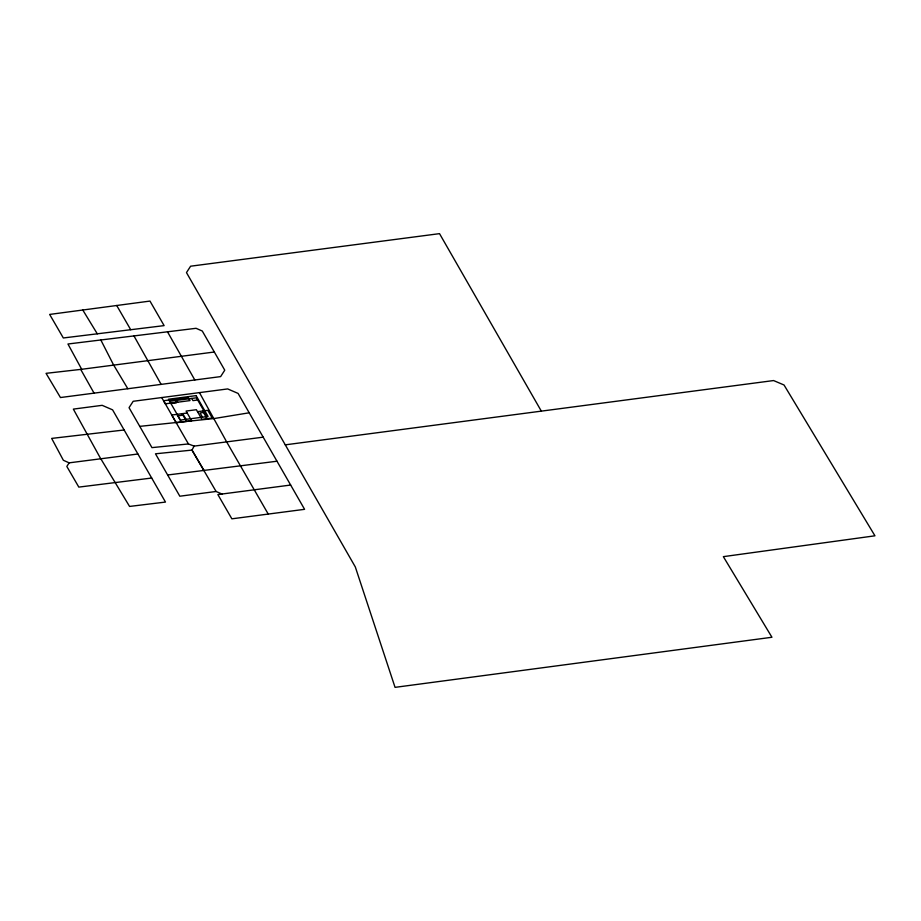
<?xml version="1.0" encoding="UTF-8"?>
<svg xmlns="http://www.w3.org/2000/svg" width="921" height="921" viewBox="0 0 921 921"><rect width="100%" height="100%" fill="white"/><g stroke="black" fill="none" stroke-linecap="round" stroke-linejoin="round"><path stroke-width="1.38" d="M290.645 485.045L217.863 494.565L231.873 518.822L304.586 509.325L263.187 437.164L194.101 446.109L191.994 450.093L155.476 453.8L179.825 496.212L216.101 491.48L222.007 494.059M137.897 454.007L69.144 462.849L66.83 466.452L78.815 487.105L151.7 478.034L165.481 502.072L129.573 506.435L100.067 457.553L73.346 409.108L102.162 405.332L112.581 409.845L151.7 478.034M263.187 437.164L249.2 412.792L214.294 418.514L139.75 426.365M81.693 369.286L214.328 352.006L224.759 370.196L220.626 376.608L60.452 397.538L46.05 373.339L81.693 369.286L67.947 344.005L196.058 328.302L202.275 331.019L214.328 352.006M285.28 444.843L773.582 380.557L784.036 385.001L874.95 535.803L723.353 556.652L771.948 637.263L395.051 687.354L355.322 566.956L186.468 272.593L190.612 266.204L439.524 233.646L541.226 410.95M169.66 401.314L196.426 397.814L207.179 416.58M170.915 403.502L176.51 402.765L175.255 400.577M197.67 400.002L192.973 400.612L191.718 398.425M187.216 413.011L171.778 415.037L176.199 422.739L191.637 420.724L186.088 411.054L196.38 409.707L201.929 419.377L212.21 418.03L207.789 410.329L197.508 411.675M177.983 415.832L183.578 415.095L186.019 419.343M204.738 412.32L200.041 412.942L202.482 417.19M167.657 474.994L276.991 461.225M97.292 333.816L63.33 337.972L49.653 314.429L149.973 301.075L164.122 325.62L97.292 333.816L82.786 310.02M124.128 429.98L51.668 438.408L63.365 460.281L69.144 462.849M194.101 446.109L188.425 443.945L151.953 447.629L129.044 407.681L133.188 401.291L227.683 388.927L238.102 393.428L249.2 412.792M127.835 388.743L113.41 364.624L100.826 339.976M204.071 470.608L191.994 450.104L216.101 491.48M116.714 305.496L130.713 329.718M161.705 397.55L188.425 443.945M199.454 392.611L226.785 442.138L268.23 514.068M202.643 410.996L207.064 418.698M175.911 399.127L177.684 402.212M182.07 413.69L186.491 421.392M176.924 414.358L181.345 422.071M167.495 331.802L194.815 379.982M80.714 369.402L94.057 393.152M133.959 335.912L161.117 384.391M196.115 395.627L168.474 399.242L180.424 420.08L208.065 416.453L196.115 395.627M188.264 397.515L163.57 400.739L165.331 403.824L190.025 400.589L188.264 397.515"/></g></svg>
